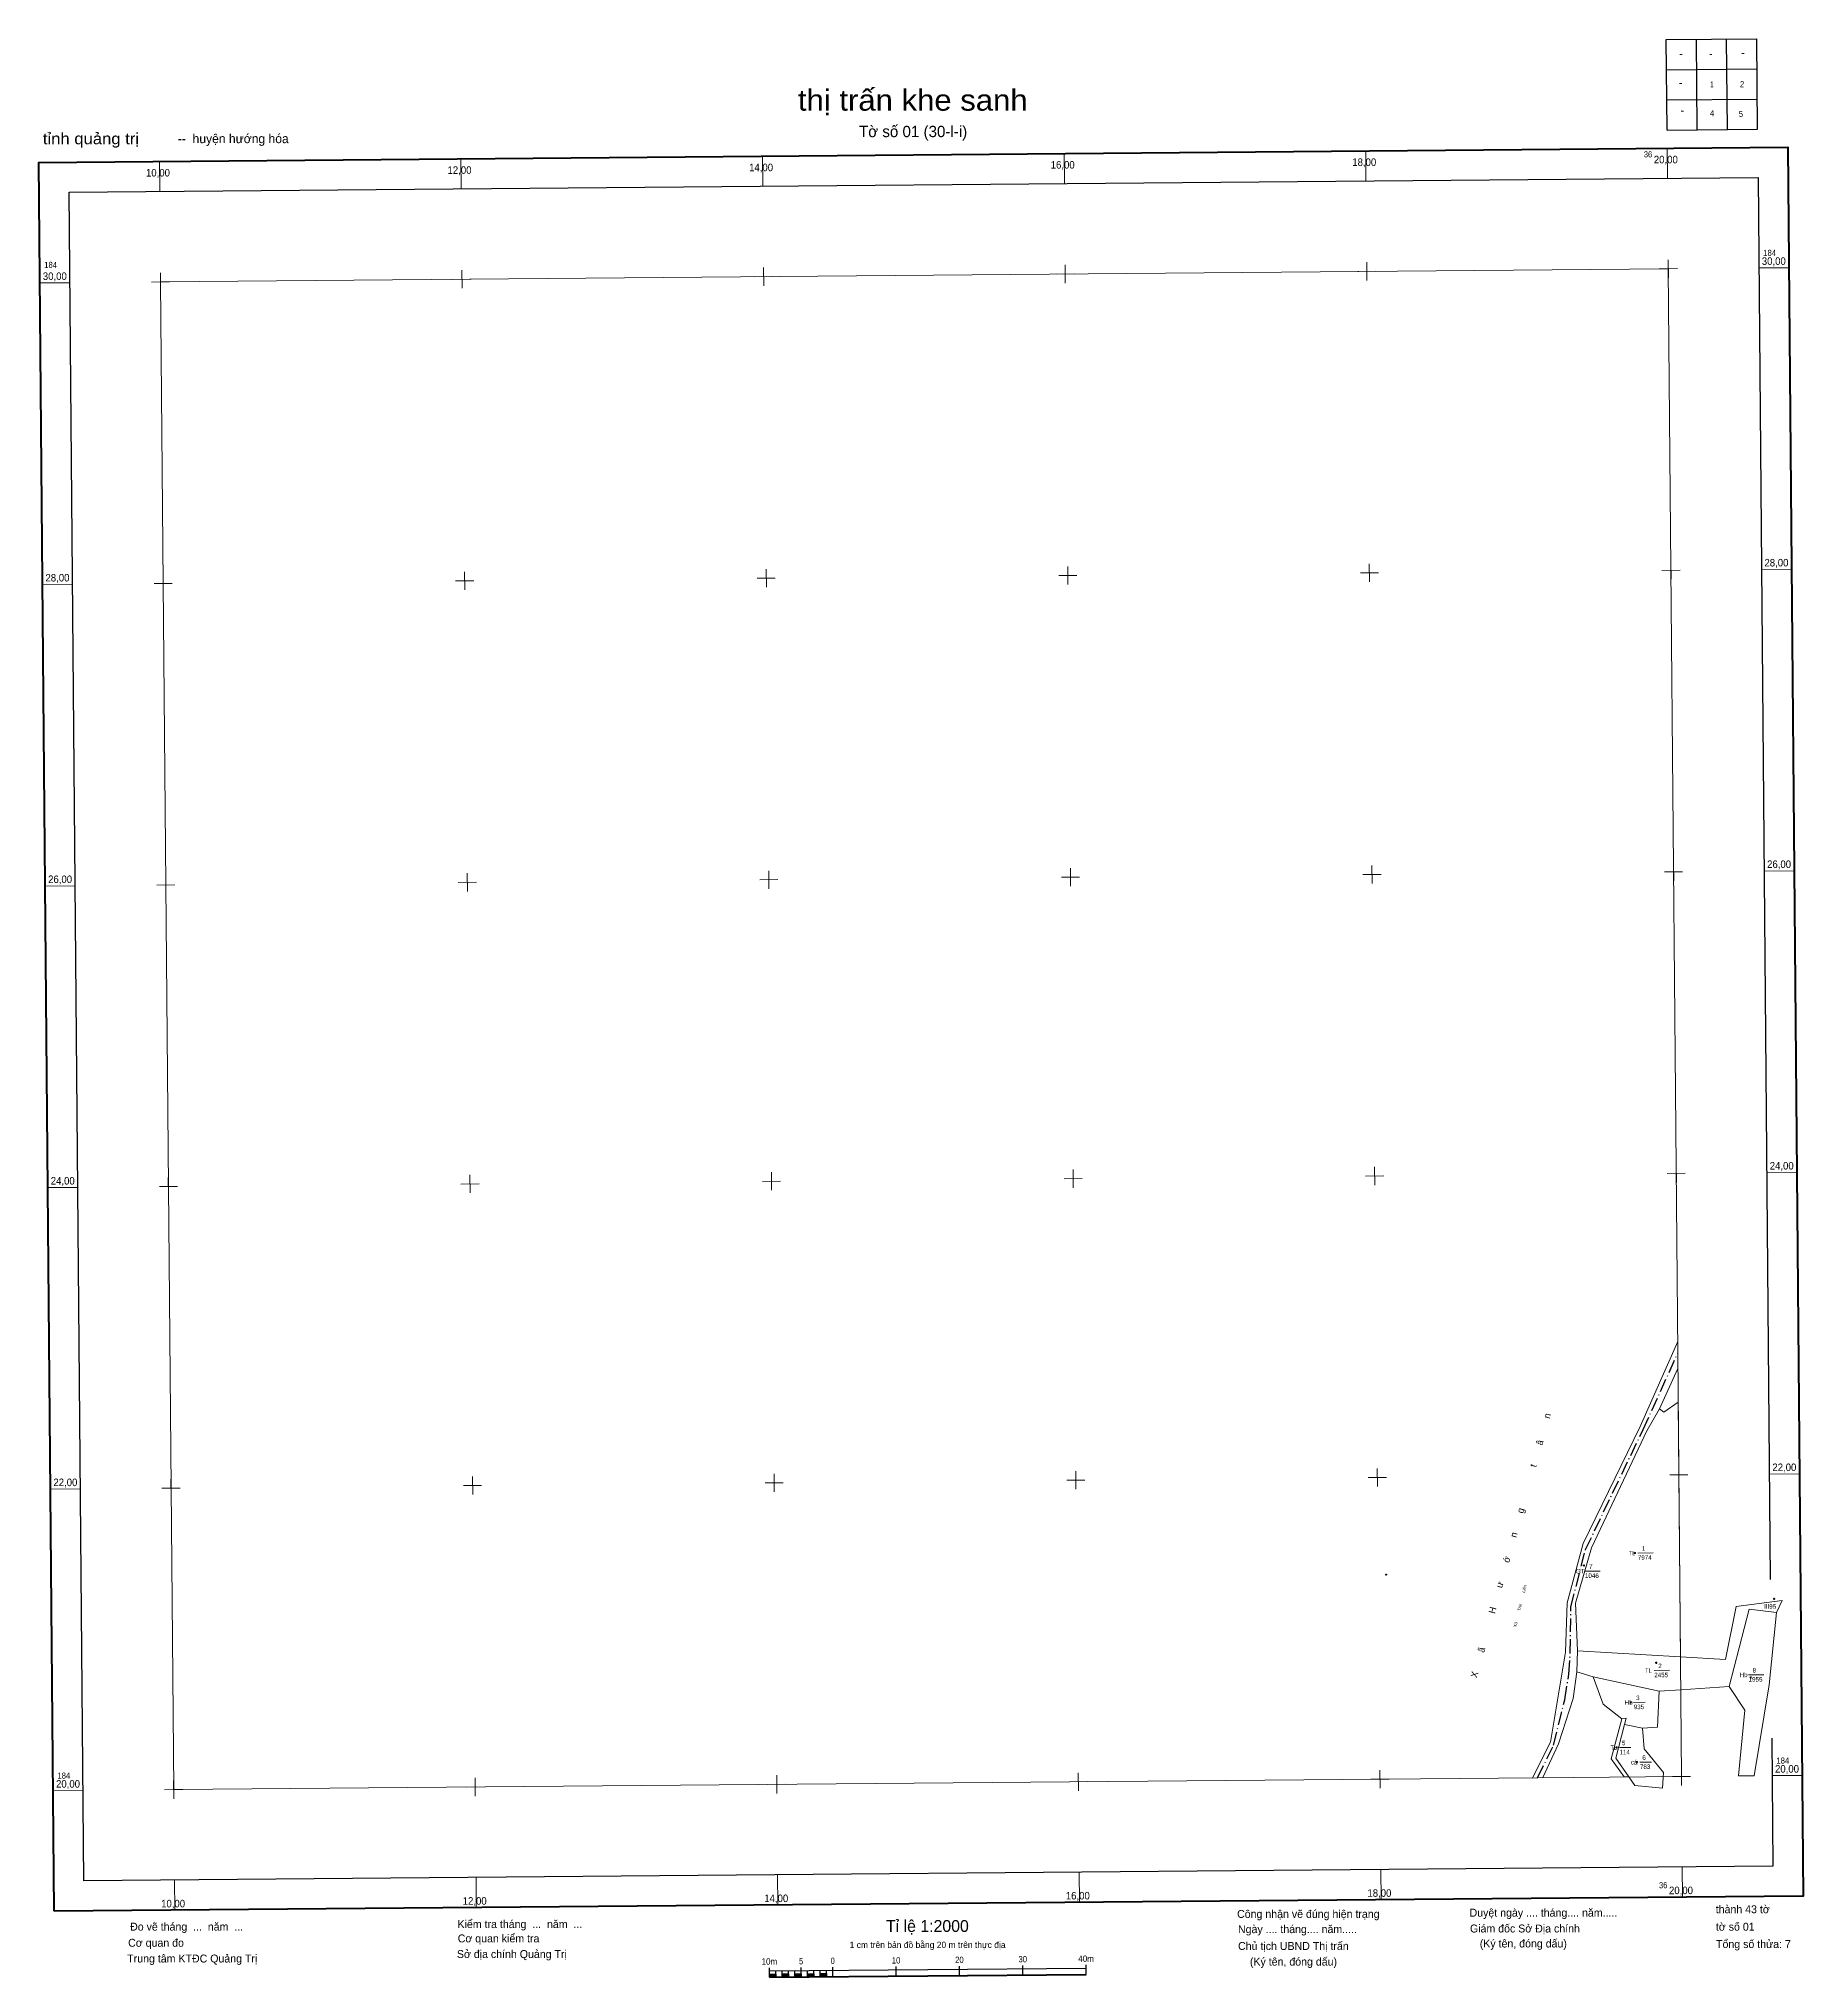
# Model space of a CAD drawing. Header units: metres. Extents: x 547454 to 548624, y 1841339 to 1842625.
import ezdxf
from ezdxf.enums import TextEntityAlignment as Align

# ---------------------------------------------------------------- set-up
doc = ezdxf.new("R2010")
doc.units = ezdxf.units.M
doc.header["$LTSCALE"] = 1.8
doc.linetypes.add('DOT_DASHED', pattern=[7.7, 5, -1.2, 0.3, -1.2])
for name, color, linetype, lineweight in [('10', 7, 'Continuous', 13), ('11', 7, 'Continuous', 25), ('13', 7, 'Continuous', 13), ('34', 7, 'Continuous', 13), ('62', 7, 'Continuous', 13), ('63', 7, 'Continuous', 13)]:
    doc.layers.add(name, color=color, linetype=linetype, lineweight=lineweight)
doc.layers.add('12', color=7, linetype='Continuous')

msp = doc.modelspace()

# ---------------------------------------------------------------- hatches: boundary and pattern name
at = {"layer": '10'}
for points in [[(548347.162, 1841606.22, 1), (548347.012, 1841606.22, 1)], [(548604.321, 1841590.105, 1), (548604.171, 1841590.105, 1)]]:
    msp.add_hatch(color=256, dxfattribs=at).paths.add_polyline_path(points)
at = {"layer": '11'}
for points in [[(548478.258, 1841612.19, 1), (548478.108, 1841612.19, 1)], [(548511.946, 1841620.522, 1), (548511.796, 1841620.522, 1)], [(548526.19, 1841547.786, 1), (548526.04, 1841547.786, 1)], [(548588.819, 1841538.086, 1), (548588.669, 1841538.086, 1)], [(548509.224, 1841521.494, 1), (548509.074, 1841521.494, 1)], [(548499.799, 1841491.539, 1), (548499.649, 1841491.539, 1)], [(548513.34, 1841481.86, 1), (548513.19, 1841481.86, 1)]]:
    msp.add_hatch(color=256, dxfattribs=at).paths.add_polyline_path(points)
at = {"layer": '63'}
for points in [[(547938.32, 1841339.27), (547938.3, 1841341.37), (547942.5, 1841341.4), (547942.51, 1841339.31)], [(547946.71, 1841339.34), (547946.69, 1841341.44), (547950.89, 1841341.48), (547950.91, 1841339.38)], [(547955.11, 1841339.42), (547955.09, 1841341.51), (547959.29, 1841341.55), (547959.31, 1841339.45)], [(547963.51, 1841339.49), (547963.49, 1841341.59), (547967.69, 1841341.63), (547967.71, 1841339.53)], [(547971.9, 1841339.56), (547971.89, 1841341.66), (547976.08, 1841341.7), (547976.1, 1841339.6)]]:
    msp.add_hatch(color=256, dxfattribs=at).paths.add_polyline_path(points)

# ---------------------------------------------------------------- linework, layer by layer
at = {"layer": '10'}
for p, q in [((548346.77, 1841606.22), (548346.45, 1841606.21)), ((548347.08, 1841606.84), (548347.08, 1841606.53)), ((548347.09, 1841605.9), (548347.09, 1841605.59)), ((548347.7, 1841606.22), (548347.39, 1841606.22)), ((548603.93, 1841590.1), (548603.62, 1841590.1)), ((548604.23, 1841590.72), (548604.24, 1841590.41)), ((548604.24, 1841589.78), (548604.24, 1841589.47)), ((548604.87, 1841590.11), (548604.55, 1841590.11))]:
    msp.add_line(p, q, dxfattribs=at)
for centre, radius in [((548347.087, 1841606.22), 0.312), ((548347.087, 1841606.22), 0.075), ((548604.246, 1841590.105), 0.312), ((548604.246, 1841590.105), 0.075)]:
    msp.add_circle(centre, radius, dxfattribs=at)
at = {"layer": '11'}
for p, q in [((548477.87, 1841612.18), (548477.55, 1841612.18)), ((548478.17, 1841612.81), (548478.18, 1841612.49)), ((548478.81, 1841612.19), (548478.49, 1841612.19)), ((548511.56, 1841620.51), (548511.25, 1841620.51)), ((548511.86, 1841621.15), (548511.86, 1841620.83)), ((548511.87, 1841620.21), (548511.87, 1841619.89)), ((548512.49, 1841620.52), (548512.18, 1841620.52)), ((548478.18, 1841611.87), (548478.18, 1841611.55)), ((548525.8, 1841547.78), (548525.48, 1841547.78)), ((548526.1, 1841548.41), (548526.11, 1841548.09)), ((548526.74, 1841547.79), (548526.42, 1841547.78)), ((548526.11, 1841547.47), (548526.12, 1841547.15)), ((548588.43, 1841538.08), (548588.11, 1841538.08)), ((548588.73, 1841538.7), (548588.74, 1841538.39)), ((548588.74, 1841537.77), (548588.74, 1841537.46)), ((548589.37, 1841538.09), (548589.05, 1841538.08)), ((548509.14, 1841522.11), (548509.14, 1841521.8)), ((548508.83, 1841521.49), (548508.51, 1841521.48)), ((548509.15, 1841521.18), (548509.15, 1841520.87)), ((548509.77, 1841521.49), (548509.45, 1841521.49)), ((548499.41, 1841491.53), (548499.1, 1841491.53)), ((548499.71, 1841492.15), (548499.72, 1841491.84)), ((548499.72, 1841491.22), (548499.72, 1841490.91)), ((548500.34, 1841491.54), (548500.03, 1841491.54)), ((548512.95, 1841481.85), (548512.64, 1841481.85)), ((548513.25, 1841482.47), (548513.26, 1841482.16)), ((548513.26, 1841481.54), (548513.27, 1841481.24)), ((548513.88, 1841481.86), (548513.57, 1841481.86))]:
    msp.add_line(p, q, dxfattribs=at)
for points in [[(548478.18, 1841612.49), (548477.87, 1841612.18), (548478.18, 1841611.87), (548478.49, 1841612.19)], [(548511.86, 1841620.83), (548511.56, 1841620.51), (548511.87, 1841620.21), (548512.18, 1841620.52)], [(548526.11, 1841548.09), (548525.8, 1841547.78), (548526.11, 1841547.47), (548526.42, 1841547.78)], [(548588.74, 1841538.39), (548588.43, 1841538.08), (548588.74, 1841537.77), (548589.05, 1841538.08)], [(548509.14, 1841521.8), (548508.83, 1841521.49), (548509.15, 1841521.18), (548509.45, 1841521.49)], [(548499.72, 1841491.84), (548499.41, 1841491.53), (548499.72, 1841491.22), (548500.03, 1841491.54)], [(548513.26, 1841482.16), (548512.95, 1841481.85), (548513.26, 1841481.54), (548513.57, 1841481.86)]]:
    msp.add_lwpolyline(points, close=True, dxfattribs=at)
for centre in [(548478.183, 1841612.19), (548511.871, 1841620.522), (548526.115, 1841547.786), (548588.744, 1841538.086), (548509.149, 1841521.494), (548499.724, 1841491.539), (548513.265, 1841481.86)]:
    msp.add_circle(centre, 0.075, dxfattribs=at)
at = {"layer": '13'}
for p, q in [((548513.87, 1841620.53), (548524.06, 1841620.62)), ((548478.81, 1841608.52), (548489.01, 1841608.61)), ((548524.75, 1841542.68), (548534.95, 1841542.77)), ((548587.31, 1841539.77), (548597.51, 1841539.86)), ((548511.14, 1841521.51), (548518.79, 1841521.57)), ((548501.72, 1841491.55), (548509.37, 1841491.62)), ((548515.26, 1841481.87), (548522.91, 1841481.94))]:
    msp.add_line(p, q, dxfattribs=at)
at = {"layer": '34'}
for p, q in [((548473.87, 1841555.77), (548473.37, 1841541.67)), ((548542.2, 1841551.75), (548473.87, 1841555.77)), ((548484.2, 1841538.4), (548473.37, 1841541.67)), ((548516.94, 1841504.44), (548504.99, 1841506.8))]:
    msp.add_line(p, q, dxfattribs=at)
for points in [[(548540.37, 1841760.88), (548515.51, 1841704.4), (548477.62, 1841626.87), (548467.06, 1841587.57), (548465.98, 1841554.88), (548455.95, 1841495.1), (548444.16, 1841471.53)], [(548528.35, 1841716.07), (548540.53, 1841742.86), (548540.44, 1841753.1)], [(548473.87, 1841555.77), (548472.62, 1841587.31), (548483.24, 1841624.05), (548519.97, 1841701.45), (548528.35, 1841716.07)], [(548528.35, 1841716.07), (548531.21, 1841713.98), (548540.72, 1841720.48), (548542.2, 1841551.75)], [(548542.2, 1841551.75), (548572, 1841549.99), (548579.13, 1841585.09), (548609.71, 1841589.07), (548605.83, 1841581.05)], [(548605.83, 1841581.05), (548587.68, 1841583.27), (548574.49, 1841532.03)], [(548574.49, 1841532.03), (548584.92, 1841516.3), (548580.68, 1841472.73), (548591.15, 1841472.82), (548600.95, 1841533.11), (548605.83, 1841581.05)], [(548473.37, 1841541.67), (548470.95, 1841524.01), (548461.38, 1841494.04), (548450.91, 1841471.59), (548447.46, 1841471.56)], [(548503.36, 1841510.51), (548490.87, 1841520.39), (548484.2, 1841538.4), (548528.12, 1841528.87)], [(548528.12, 1841528.87), (548526.98, 1841505.13), (548516.94, 1841504.44)], [(548528.12, 1841528.87), (548542.39, 1841529.85), (548574.49, 1841532.03)], [(548503.36, 1841510.51), (548496.26, 1841484.07), (548504.78, 1841472.06), (548507.95, 1841472.09)], [(548504.99, 1841506.8), (548506.08, 1841511.11), (548503.36, 1841510.51)], [(548507.95, 1841472.09), (548499.39, 1841484.41), (548504.99, 1841506.8)], [(548516.94, 1841504.44), (548518.15, 1841490.77), (548530.9, 1841475.07), (548530.32, 1841464.7), (548511.98, 1841466.3), (548507.95, 1841472.09)]]:
    msp.add_lwpolyline(points, dxfattribs=at)
at = {"layer": '34', "linetype": 'DOT_DASHED', "lineweight": 25}
msp.add_lwpolyline([(548447.46, 1841471.56), (548458.07, 1841493.1), (548465.42, 1841523.29), (548468.18, 1841540.19), (548469.15, 1841554.35), (548469.6, 1841584.85), (548479.24, 1841622.82), (548517.4, 1841702.38), (548540.44, 1841753.1)], dxfattribs=at)
at = {"layer": '62'}
for p, q in [((547534.48, 1842463.31), (548534.14, 1842472.07)), ((547543.23, 1841463.65), (547534.48, 1842463.31)), ((548540.44, 1841753.1), (548534.14, 1842472.07)), ((548542.9, 1841472.4), (548540.44, 1841753.1))]:
    msp.add_line(p, q, dxfattribs=at)
msp.add_lwpolyline([(547543.23, 1841463.65), (548447.46, 1841471.56), (548542.9, 1841472.4)], dxfattribs=at)
at = {"layer": '63', "lineweight": 25}
for p, q in [((548532.81, 1842624.02), (548592.79, 1842624.54)), ((548533.34, 1842564.04), (548532.81, 1842624.02)), ((548553.33, 1842564.21), (548552.81, 1842624.19)), ((548573.33, 1842564.39), (548572.8, 1842624.37)), ((548532.99, 1842604.02), (548592.97, 1842604.55)), ((548533.16, 1842584.03), (548593.14, 1842584.55)), ((547938.32, 1841339.27), (547938.26, 1841345.57)), ((547938.28, 1841343.47), (548148.23, 1841345.3)), ((547938.32, 1841339.27), (547938.28, 1841343.47)), ((547942.51, 1841339.31), (547942.48, 1841343.5)), ((547946.71, 1841339.34), (547946.68, 1841343.54)), ((547950.91, 1841339.38), (547950.87, 1841343.58)), ((547955.11, 1841339.42), (547955.07, 1841343.61)), ((547959.31, 1841339.45), (547959.25, 1841345.75)), ((547959.31, 1841339.45), (547959.27, 1841343.65)), ((547963.51, 1841339.49), (547963.47, 1841343.69)), ((547967.71, 1841339.53), (547967.67, 1841343.72)), ((547971.9, 1841339.56), (547971.87, 1841343.76)), ((547976.1, 1841339.6), (547976.07, 1841343.8)), ((547980.3, 1841339.64), (547980.25, 1841345.93)), ((548022.3, 1841340), (548022.24, 1841346.3)), ((548064.28, 1841340.37), (548064.23, 1841346.67)), ((548106.27, 1841340.74), (548106.21, 1841347.04)), ((548148.27, 1841341.11), (548148.21, 1841347.4))]:
    msp.add_line(p, q, dxfattribs=at)
at = {"layer": '63'}
for p, q in [((548582.95, 1842614.8), (548584.45, 1842614.81)), ((548541.85, 1842614.03), (548543.35, 1842614.04)), ((548561.58, 1842614.2), (548563.08, 1842614.21)), ((548541.61, 1842594.94), (548543.11, 1842594.95)), ((548542.59, 1842576.47), (548544.09, 1842576.49)), ((548333.69, 1842530.3), (548333.51, 1842550.29)), ((548533.62, 1842532.05), (548533.44, 1842552.04)), ((547533.95, 1842523.29), (547533.78, 1842543.29)), ((547733.89, 1842525.04), (547733.71, 1842545.04)), ((547933.82, 1842526.79), (547933.64, 1842546.79)), ((548133.75, 1842528.54), (548133.58, 1842548.54)), ((548134.33, 1842462.57), (548134.22, 1842474.56)), ((548334.26, 1842464.32), (548334.16, 1842476.31)), ((548534.2, 1842466.07), (548534.09, 1842478.06)), ((547454.51, 1842462.61), (547474.5, 1842462.79)), ((547528.48, 1842463.26), (547540.48, 1842463.37)), ((547534.53, 1842457.31), (547534.43, 1842469.31)), ((547728.41, 1842465.01), (547740.41, 1842465.12)), ((547734.46, 1842459.07), (547734.36, 1842471.06)), ((547928.35, 1842466.76), (547940.34, 1842466.87)), ((547934.4, 1842460.82), (547934.29, 1842472.81)), ((548128.28, 1842468.51), (548140.28, 1842468.62)), ((548328.21, 1842470.26), (548340.21, 1842470.37)), ((548528.15, 1842472.01), (548540.14, 1842472.12)), ((548594.12, 1842472.59), (548614.12, 1842472.77)), ((547536.28, 1842257.38), (547536.18, 1842269.38)), ((547736.21, 1842259.13), (547736.11, 1842271.13)), ((547936.15, 1842260.88), (547936.04, 1842272.88)), ((548130.03, 1842268.58), (548142.03, 1842268.68)), ((548136.08, 1842262.63), (548135.98, 1842274.63)), ((548329.96, 1842270.33), (548341.96, 1842270.43)), ((548336.01, 1842264.38), (548335.91, 1842276.38)), ((548529.9, 1842272.08), (548541.89, 1842272.18)), ((548535.95, 1842266.13), (548535.84, 1842278.13)), ((548595.88, 1842272.66), (548615.87, 1842272.83)), ((547456.26, 1842262.68), (547476.25, 1842262.85)), ((547530.23, 1842263.33), (547542.23, 1842263.43)), ((547730.16, 1842265.08), (547742.16, 1842265.18)), ((547930.1, 1842266.83), (547942.09, 1842266.93)), ((548137.83, 1842062.7), (548137.73, 1842074.7)), ((548337.76, 1842064.45), (548337.66, 1842076.45)), ((548537.7, 1842066.2), (548537.59, 1842078.2)), ((547458.01, 1842062.75), (547478, 1842062.92)), ((547531.98, 1842063.39), (547543.98, 1842063.5)), ((547538.03, 1842057.45), (547537.93, 1842069.44)), ((547731.91, 1842065.14), (547743.91, 1842065.25)), ((547737.96, 1842059.2), (547737.86, 1842071.2)), ((547931.85, 1842066.89), (547943.84, 1842067)), ((547937.9, 1842060.95), (547937.79, 1842072.95)), ((548131.78, 1842068.65), (548143.78, 1842068.75)), ((548331.71, 1842070.4), (548343.71, 1842070.5)), ((548531.65, 1842072.15), (548543.64, 1842072.25)), ((548597.63, 1842072.72), (548617.62, 1842072.9)), ((547539.78, 1841857.52), (547539.68, 1841869.51)), ((547739.71, 1841859.27), (547739.61, 1841871.26)), ((547939.65, 1841861.02), (547939.54, 1841873.01)), ((548139.58, 1841862.77), (548139.48, 1841874.76)), ((548333.46, 1841870.46), (548345.46, 1841870.57)), ((548339.51, 1841864.52), (548339.41, 1841876.51)), ((548533.4, 1841872.21), (548545.39, 1841872.32)), ((548539.45, 1841866.27), (548539.34, 1841878.26)), ((548599.38, 1841872.79), (548619.37, 1841872.96)), ((547459.76, 1841862.81), (547479.75, 1841862.99)), ((547533.73, 1841863.46), (547545.73, 1841863.57)), ((547733.66, 1841865.21), (547745.66, 1841865.32)), ((547933.6, 1841866.96), (547945.59, 1841867.07)), ((548133.53, 1841868.71), (548145.53, 1841868.82)), ((548341.26, 1841664.58), (548341.16, 1841676.58)), ((548541.2, 1841666.33), (548541.09, 1841678.33)), ((547535.48, 1841663.53), (547547.48, 1841663.63)), ((547541.53, 1841657.58), (547541.43, 1841669.58)), ((547735.41, 1841665.28), (547747.41, 1841665.38)), ((547741.46, 1841659.33), (547741.36, 1841671.33)), ((547935.35, 1841667.03), (547947.34, 1841667.13)), ((547941.4, 1841661.08), (547941.29, 1841673.08)), ((548135.28, 1841668.78), (548147.28, 1841668.88)), ((548141.33, 1841662.83), (548141.23, 1841674.83)), ((548335.21, 1841670.53), (548347.21, 1841670.63)), ((548535.15, 1841672.28), (548547.14, 1841672.38)), ((548601.13, 1841672.86), (548621.12, 1841673.03)), ((547461.51, 1841662.88), (547481.5, 1841663.06)), ((547743.21, 1841459.4), (547743.11, 1841471.4)), ((547943.15, 1841461.15), (547943.04, 1841473.15)), ((548143.08, 1841462.9), (548142.98, 1841474.9)), ((548336.96, 1841470.59), (548348.96, 1841470.7)), ((548343.01, 1841464.65), (548342.91, 1841476.64)), ((548536.9, 1841472.34), (548548.89, 1841472.45)), ((548542.95, 1841466.4), (548542.84, 1841478.39)), ((548602.88, 1841472.92), (548622.87, 1841473.1)), ((547463.26, 1841462.95), (547483.25, 1841463.12)), ((547537.23, 1841463.6), (547549.23, 1841463.7)), ((547543.28, 1841457.65), (547543.18, 1841469.65)), ((547737.16, 1841465.35), (547749.16, 1841465.45)), ((547937.1, 1841467.1), (547949.09, 1841467.2)), ((548137.03, 1841468.84), (548149.03, 1841468.95)), ((547943.79, 1841387.17), (547943.62, 1841407.17)), ((548143.73, 1841388.92), (548143.55, 1841408.92)), ((548343.66, 1841390.67), (548343.49, 1841410.67)), ((548543.6, 1841392.42), (548543.42, 1841412.42)), ((547543.93, 1841383.67), (547543.75, 1841403.67)), ((547743.86, 1841385.42), (547743.69, 1841405.42))]:
    msp.add_line(p, q, dxfattribs=at)
at = {"layer": '63', "lineweight": 40}
msp.add_line((547938.32, 1841339.27), (548148.27, 1841341.11), dxfattribs=at)
at = {"layer": '63', "lineweight": 25}
for points in [[(548533.34, 1842564.04), (548593.32, 1842564.56), (548592.79, 1842624.54)], [(548602.66, 1841497.75), (548603.4, 1841412.94), (547483.77, 1841403.14), (547473.97, 1842522.77), (548593.6, 1842532.57), (548601.74, 1841603.06)]]:
    msp.add_lwpolyline(points, dxfattribs=at)
at = {"layer": '63', "lineweight": 40}
msp.add_lwpolyline([(547463.96, 1841382.98), (547453.8, 1842542.59), (548613.42, 1842552.74), (548623.57, 1841393.12)], close=True, dxfattribs=at)
at = {"layer": '63', "lineweight": 25}
for points in [[(547938.32, 1841339.27), (547938.3, 1841341.37), (547942.5, 1841341.4), (547942.51, 1841339.31)], [(547946.71, 1841339.34), (547946.69, 1841341.44), (547950.89, 1841341.48), (547950.91, 1841339.38)], [(547955.11, 1841339.42), (547955.09, 1841341.51), (547959.29, 1841341.55), (547959.31, 1841339.45)], [(547963.51, 1841339.49), (547963.49, 1841341.59), (547967.69, 1841341.63), (547967.71, 1841339.53)], [(547971.9, 1841339.56), (547971.89, 1841341.66), (547976.08, 1841341.7), (547976.1, 1841339.6)]]:
    msp.add_lwpolyline(points, close=True, dxfattribs=at)

# ---------------------------------------------------------------- texts
at = {"layer": '10'}
msp.add_text('Xã          Tân          Liên', height=2, rotation=76.104, dxfattribs=at).set_placement((548436.788, 1841585.18), align=Align.CENTER)
at = {"layer": '12', "width": 0.95}
msp.add_text('III95 ', height=3, dxfattribs=at).set_placement((548602.205, 1841583.65), align=Align.CENTER)
at = {"layer": '13'}
for s, width, p in [('1', 0.85, (548516.55, 1841622.06)), ('7', 1.1, (548481.5, 1841610.04)), ('TL', 0.75, (548507.88, 1841618.98)), ('TL', 0.75, (548518.77, 1841541.13)), ('2', 1.05, (548527.44, 1841544.2)), ('Hb', 1.05, (548581.33, 1841538.22)), ('Hb', 1.05, (548505.16, 1841519.95)), ('TL', 0.75, (548495.73, 1841490)), ('5', 1.05, (548503.35, 1841493.07))]:
    msp.add_text(s, height=3, dxfattribs=dict(at, width=width)).set_placement(p)
for s, p in [('7974', (548513.91, 1841616.04)), ('GT', (548472.83, 1841606.97)), ('1046', (548478.85, 1841604.02)), ('2455', (548524.79, 1841538.18)), ('1955', (548587.35, 1841535.27)), ('8', (548590, 1841541.29)), ('3', (548512.78, 1841523.02)), ('935', (548511.18, 1841517.01)), ('114', (548501.76, 1841487.05)), ('cá', (548509.27, 1841480.32)), ('6', (548516.9, 1841483.39)), ('783', (548515.3, 1841477.37))]:
    msp.add_text(s, height=3, dxfattribs=at).set_placement(p)
at = {"layer": '34'}
msp.add_text('X        ã              H        ư        ớ        n        g                 t        â         n', height=4.5, rotation=74.314, dxfattribs=at).set_placement((548431.801, 1841624.982), align=Align.CENTER)
at = {"layer": '63'}
for s, height, width, p in [('thị trấn khe sanh', 14, 1.1, (548033.23, 1842576.86)), ('1', 4, 0.65, (548563.045, 1842592.28)), ('2', 4, 0.85, (548583.045, 1842592.45)), ('4', 4, 0.85, (548563.15, 1842573.17)), ('5', 4, 0.85, (548582.295, 1842572.72)), ('10m', 4.2, 0.95, (547938.19, 1841347.62)), ('5', 4.2, 0.85, (547959.185, 1841347.84)), ('0', 4.2, 0.85, (547980.17, 1841348.02)), ('10', 4.2, 0.9, (548022.185, 1841348.37)), ('20', 4.2, 0.9, (548064.17, 1841348.74)), ('30', 4.2, 0.9, (548106.16, 1841349.11)), ('40m', 4.2, 0.95, (548148.14, 1841349.46))]:
    msp.add_text(s, height=height, dxfattribs=dict(at, width=width)).set_placement(p, align=Align.CENTER)
for s, height, p in [('Tờ số 01 (30-l-i)', 7.5, (548033.44, 1842559.32)), ('Tỉ lệ 1:2000', 7.855, (548042.935, 1841369.32)), ('1 cm trên bản đồ bằng 20 m trên thực địa', 4.2, (548043.055, 1841358.64))]:
    msp.add_text(s, height=height, dxfattribs=at).set_placement(p, align=Align.CENTER)
for s, height, width, p in [('tỉnh quảng trị', 7.5, 1.1, (547456.51, 1842554.61)), ('10,00', 5, 0.95, (547524.87, 1842533.21)), ('12,00', 5, 0.95, (547724.8, 1842534.96)), ('14,00', 5, 0.95, (547924.73, 1842536.71)), ('16,00', 5, 0.95, (548124.67, 1842538.46)), ('18,00', 5, 0.95, (548324.6, 1842540.21)), ('20,00', 5, 0.95, (548524.53, 1842541.96)), ('184', 4, 0.95, (547457.42, 1842472.64)), ('30,00', 5, 0.95, (548596.11, 1842474.61)), ('184', 4, 0.95, (548597.05, 1842480.61)), ('30,00', 5, 0.95, (547456.49, 1842464.63)), ('28,00', 5, 0.95, (547458.24, 1842264.7)), ('28,00', 5, 0.95, (548597.86, 1842274.67)), ('26,00', 5, 0.95, (548599.61, 1842074.74)), ('26,00', 5, 0.95, (547459.99, 1842064.76)), ('24,00', 5, 0.95, (547461.74, 1841864.83)), ('24,00', 5, 0.95, (548601.36, 1841874.81)), ('22,00', 5, 0.95, (548603.11, 1841674.87)), ('22,00', 5, 0.95, (547463.49, 1841664.9)), ('184', 4, 0.95, (548605.8, 1841480.95)), ('184', 4, 0.95, (547466.18, 1841470.97)), ('20,00', 5, 0.95, (548604.86, 1841474.94)), ('20,00', 5, 0.95, (547465.24, 1841464.97)), ('14,00', 5, 0.95, (547934.78, 1841389.09)), ('16,00', 5, 0.95, (548134.71, 1841390.84)), ('18,00', 5, 0.95, (548334.65, 1841392.59)), ('20,00', 5, 0.95, (548534.58, 1841394.34)), ('10,00', 5, 0.95, (547534.91, 1841385.6)), ('12,00', 5, 0.95, (547734.85, 1841387.35))]:
    msp.add_text(s, height=height, dxfattribs=dict(at, width=width)).set_placement(p)
for s, height, p in [('   --  huyện hướng hóa', 6, (547539.29, 1842555.33)), ('Công nhận vẽ đúng hiện trạng', 5.25, (548248.24, 1841378.61)), ('Duyệt ngày .... tháng.... năm.....', 5.25, (548402.37, 1841379.44)), ('thành 43 tờ', 5.25, (548565.57, 1841381.71)), ('Đo vẽ tháng  ...  năm  ...', 5.25, (547514.36, 1841370.19)), ('Cơ quan kiểm tra', 5.25, (547731.56, 1841362.39)), ('Kiểm tra tháng  ...  năm  ...', 5.25, (547731.42, 1841371.87)), ('Ngày .... tháng.... năm.....', 5.25, (548248.84, 1841368.52)), ('Giám đốc Sở Địa chính', 5.25, (548402.63, 1841368.95)), ('tờ số 01', 5.25, (548565.67, 1841370.13)), ('Cơ quan đo', 5.25, (547513.04, 1841359.48)), ('Sở địa chính Quảng Trị', 5.25, (547731.01, 1841352.01)), ('Chủ tịch UBND Thị trấn', 5.25, (548248.89, 1841357.36)), ('(Ký tên, đóng dấu) ', 5.25, (548409.13, 1841359)), ('Tổng số thửa: 7', 5.25, (548565.78, 1841358.62)), ('Trung tâm KTĐC Quảng Trị', 5.25, (547512.45, 1841349.04)), ('(Ký tên, đóng dấu) ', 5.25, (548256.74, 1841346.99))]:
    msp.add_text(s, height=height, dxfattribs=at).set_placement(p)
at = {"layer": '63', "width": 0.9}
for p in [(548523.43, 1842545.91), (548533.47, 1841398.29)]:
    msp.add_text('36', height=4, dxfattribs=at).set_placement(p, align=Align.RIGHT)

doc.saveas('drawing.dxf')
